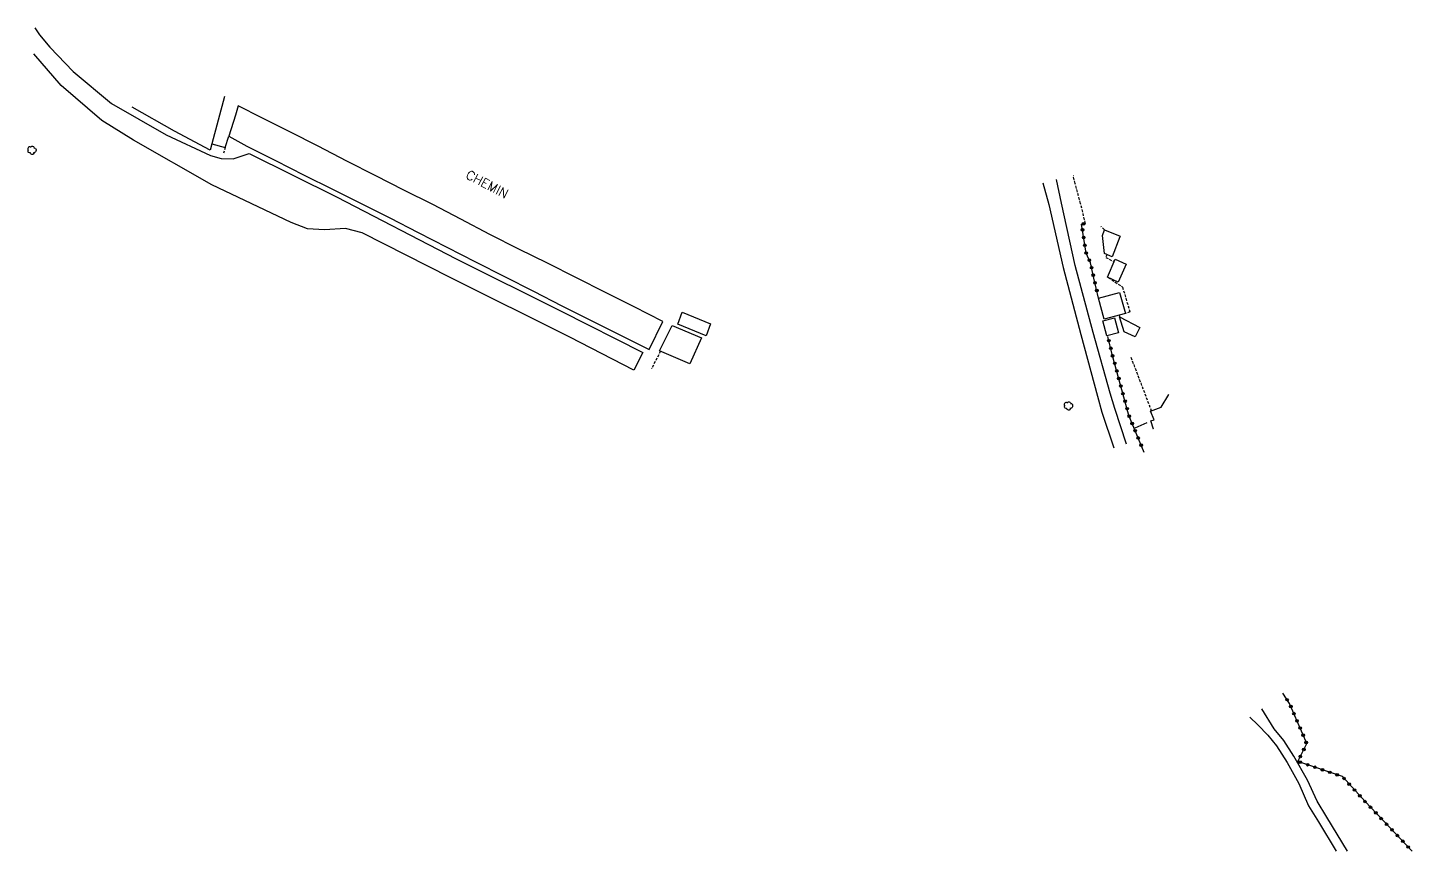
# Model space of a CAD drawing. Header units: millimetres. Extents: x 160000 to 161001, y 122000 to 122988.
# Drawn here: x 160057.4 to 160322.8, y 122000 to 122157.9 of the extents above; entities that cross this region are included whole.
import ezdxf

# ---------------------------------------------------------------- set-up
doc = ezdxf.new("R2010")
doc.units = ezdxf.units.MM
doc.linetypes.add('DASHED', pattern=[0.75, 0.5, -0.25])
doc.layers.get('0').update_dxf_attribs({"linetype": 'CONTINUOUS'})
for name, color, linetype in [('W0071', 7, 'CONTINUOUS'), ('W0104', 1, 'CONTINUOUS'), ('W0112', 1, 'DASHED'), ('W0300', 7, 'CONTINUOUS'), ('W0323', 7, 'CONTINUOUS'), ('W0989', 7, 'CONTINUOUS')]:
    doc.layers.add(name, color=color, linetype=linetype)
doc.styles.get("Standard").update_dxf_attribs({"font": 'romans.shx', "width": 0.85})

# ---------------------------------------------------------------- blocks, each defined once
blk = doc.blocks.new('T300')
for p, q in [((-0.8, 0.51), (-0.86, 0.34)), ((-0.86, 0.34), (-0.86, 0.17)), ((-0.86, 0.17), (-0.74, 0.06)), ((-0.69, 0.63), (-0.8, 0.51)), ((-0.8, -0.06), (-0.74, 0.06)), ((-0.74, 0.06), (-0.69, 0.11)), ((-0.57, 0.69), (-0.69, 0.63)), ((-0.46, 0.69), (-0.57, 0.69)), ((-0.29, 0.63), (-0.46, 0.69)), ((-0.29, 0.63), (-0.17, 0.74)), ((-0.23, 0.57), (-0.29, 0.63)), ((-0.17, 0.74), (-0.06, 0.8)), ((-0.06, 0.8), (0.06, 0.8)), ((0.06, 0.8), (0.23, 0.74)), ((0.23, 0.74), (0.34, 0.63)), ((0.34, 0.63), (0.4, 0.51)), ((0.46, 0.46), (0.34, 0.46)), ((0.4, 0.51), (0.4, 0.46)), ((0.57, 0.4), (0.46, 0.46)), ((0.57, 0.4), (0.69, 0.29)), ((0.69, 0.29), (0.74, 0.17)), ((0.74, 0.06), (0.69, -0.17)), ((0.74, 0.17), (0.74, 0.06)), ((-0.8, -0.17), (-0.8, -0.06)), ((-0.8, -0.23), (-0.8, -0.17)), ((-0.74, -0.34), (-0.8, -0.23)), ((-0.69, -0.4), (-0.74, -0.34)), ((-0.51, -0.46), (-0.69, -0.4)), ((-0.4, -0.46), (-0.51, -0.46)), ((-0.4, -0.46), (-0.34, -0.46)), ((-0.34, -0.46), (-0.34, -0.4)), ((-0.34, -0.51), (-0.34, -0.46)), ((-0.29, -0.63), (-0.34, -0.51)), ((-0.17, -0.74), (-0.29, -0.63)), ((-0.06, -0.8), (-0.17, -0.74)), ((0.06, -0.8), (-0.06, -0.8)), ((0.17, -0.74), (0.06, -0.8)), ((0.23, -0.69), (0.17, -0.74)), ((0.29, -0.46), (0.23, -0.46)), ((0.29, -0.63), (0.23, -0.69)), ((0.46, -0.4), (0.29, -0.46)), ((0.34, -0.51), (0.29, -0.63)), ((0.34, -0.51), (0.34, -0.46)), ((0.57, -0.34), (0.46, -0.4)), ((0.63, -0.29), (0.57, -0.34)), ((0.69, -0.17), (0.63, -0.29))]:
    blk.add_line(p, q)
blk = doc.blocks.new('t323o')
at = {"color": 0, "linetype": 'Continuous'}
for radius in [0.25, 0.15]:
    blk.add_circle((0, 0), radius, dxfattribs=at)

msp = doc.modelspace()

# ---------------------------------------------------------------- linework, layer by layer
at = {"layer": 'W0071'}
for points in [[(160058.78, 122157.87), (160059.69, 122156.51), (160061.65, 122154.15), (160066.17, 122149.44), (160073.51, 122143.35), (160083.95, 122137.33), (160092.49, 122133.37), (160094.49, 122132.8), (160096.79, 122132.73), (160099.87, 122133.78), (160116.6, 122125.43), (160139.58, 122113.59), (160159.67, 122103.5), (160175.32, 122095.61), (160173.61, 122092.25), (160161.36, 122098.54), (160138.38, 122110.01), (160121.52, 122118.57), (160118.33, 122119.37), (160114.33, 122119.1), (160111.08, 122119.29), (160107.92, 122120.52), (160092.71, 122127.74), (160077.72, 122136.33), (160071.62, 122140.07), (160063.87, 122146.76), (160058.63, 122152.88)], [(160252.02, 122128.13), (160253.14, 122123.96), (160255.92, 122111.9), (160259.27, 122099.05), (160262.48, 122087.22), (160263.28, 122084.19), (160265.6, 122077.32)], [(160268.05, 122078.02), (160265.8, 122084.85), (160264.91, 122087.8), (160261.64, 122099.43), (160258.16, 122112.3), (160255.54, 122124.26), (160254.6, 122128.74)], [(160310.41, 122000), (160306.4, 122006.53), (160304.6, 122009.59), (160302.7, 122013.65), (160300.12, 122018.26), (160298.16, 122021.23), (160296.35, 122023.46), (160293.97, 122027.3)], [(160291.68, 122025.68), (160293.17, 122024.23), (160295.09, 122022.24), (160296.75, 122020.23), (160298.83, 122017.04), (160301.09, 122012.97), (160302.93, 122008.72), (160304.82, 122005.67), (160308.19, 122000)]]:
    msp.add_lwpolyline(points, dxfattribs=at)
at = {"layer": 'W0104'}
for points in [[(160095.14, 122144.67), (160092.72, 122135.62)], [(160092.72, 122135.62), (160092.38, 122134.36), (160085.56, 122138.06), (160077.46, 122142.63), (160077.46, 122142.63)], [(160095.95, 122137.09), (160099.45, 122135.18), (160104.9, 122132.42), (160110.4, 122129.58), (160115.88, 122126.94), (160121.37, 122124.15), (160126.86, 122121.43), (160132.29, 122118.58), (160137.77, 122115.82), (160143.28, 122112.99), (160148.81, 122110.19), (160154.37, 122107.35), (160159.83, 122104.56), (160165.42, 122101.74), (160170.94, 122099.01), (160176.54, 122096.2), (160179.18, 122101.53), (160173.67, 122104.35), (160168.2, 122107.08), (160162.62, 122109.89), (160157.05, 122112.73), (160151.59, 122115.42), (160145.99, 122118.24), (160140.43, 122121.16), (160135.07, 122123.96), (160129.5, 122126.72), (160124.16, 122129.47), (160118.57, 122132.3), (160113.08, 122135.14), (160107.68, 122137.89), (160102.29, 122140.61), (160097.77, 122142.88), (160097.23, 122141.07)], [(160097.23, 122141.07), (160095.95, 122137.09)], [(160092.72, 122135.62), (160095.26, 122134.91), (160095.95, 122137.09)], [(160273.18, 122080.9), (160273.18, 122080.9), (160273.18, 122080.9), (160272.68, 122082.48), (160273.36, 122082.73), (160272.63, 122084.38), (160274.7, 122085.14), (160276.17, 122087.57), (160276.17, 122087.57)], [(160269.66, 122081.2), (160271.99, 122082.19)]]:
    msp.add_lwpolyline(points, dxfattribs=at)
for points in [[(160266.82, 122117.91), (160266.78, 122117.8), (160265.3, 122113.97), (160263.82, 122114.57), (160263.44, 122118.06), (160263.82, 122119.14)], [(160265.86, 122113.49), (160267.95, 122112.56), (160266.4, 122109.1), (160264.37, 122110.07), (160265.86, 122113.49)], [(160262.67, 122106.03), (160266.68, 122107.14), (160267.82, 122103.1), (160263.77, 122102.02), (160262.67, 122106.03)], [(160178.52, 122095.94), (160180.92, 122100.79), (160186.58, 122098.44), (160184.33, 122093.44)], [(160182.87, 122103.32), (160188.28, 122101.09), (160187.44, 122098.82), (160182.06, 122101.05)], [(160263.49, 122101.7), (160265.7, 122102.27), (160266.52, 122099.41), (160264.29, 122098.83), (160263.49, 122101.7)], [(160270.57, 122100.39), (160269.69, 122098.59), (160267.6, 122099.6), (160266.67, 122102.46), (160270.57, 122100.39)]]:
    msp.add_lwpolyline(points, close=True, dxfattribs=at)
at = {"layer": 'W0112'}
for points in [[(160095.26, 122134.91), (160094.96, 122133.84)], [(160260.18, 122120.34), (160259.22, 122124.17), (160258.2, 122128), (160257.83, 122129.5)], [(160263.82, 122119.14), (160263.15, 122119.74)], [(160264.3, 122114.38), (160264.05, 122113.82), (160265.66, 122113.02)], [(160264.57, 122109.98), (160267.27, 122108.16), (160268.68, 122103.39), (160267.82, 122103.1)], [(160266.63, 122102.8), (160266.69, 122102.44)], [(160178.71, 122095.86), (160177, 122092.49)], [(160268.88, 122094.69), (160272.78, 122084.43)]]:
    msp.add_lwpolyline(points, dxfattribs=at)
at = {"layer": 'W0323'}
for points in [[(160262.67, 122106.03), (160261.78, 122109.84), (160261.13, 122112.82), (160260.31, 122114.66), (160259.4, 122120.2), (160260.18, 122120.34)], [(160271.42, 122076.46), (160268.5, 122083.54), (160265.3, 122095.24), (160264.45, 122098.65)], [(160322.81, 122000), (160313.75, 122009.52), (160309.41, 122014.31), (160300.89, 122017.24), (160302.57, 122020.66), (160299.3, 122028.32), (160297.97, 122030.31)]]:
    msp.add_lwpolyline(points, dxfattribs=at)

# ---------------------------------------------------------------- block references
at = {"layer": 'W0300'}
for p in [(160058.29, 122134.34), (160256.96, 122085.34)]:
    msp.add_blockref('T300', p, dxfattribs=at)
at = {"layer": 'W0323'}
for p, rotation in [((160259.58, 122119.13), 99.3013605913728), ((160259.8, 122120.27), 9.48602263331364), ((160259.82, 122117.65), 99.3013605913728), ((160260.06, 122116.16), 99.3013605913728), ((160260.3, 122114.68), 99.3013605913728), ((160260.91, 122113.31), 114.1330030231764), ((160261.34, 122111.88), 102.2926804913398), ((160261.66, 122110.42), 102.2926804913398), ((160261.99, 122108.95), 103.1901647680915), ((160262.33, 122107.49), 103.1901647680915), ((160264.64, 122097.87), 104.0007295593019), ((160265.01, 122096.42), 104.0007295593019), ((160265.37, 122094.96), 105.288680005683), ((160265.77, 122093.52), 105.288680005683), ((160266.17, 122092.07), 105.288680005683), ((160266.56, 122090.62), 105.288680005683), ((160266.96, 122089.18), 105.288680005683), ((160267.35, 122087.73), 105.288680005683), ((160267.75, 122086.28), 105.288680005683), ((160268.14, 122084.83), 105.288680005683), ((160268.56, 122083.39), 112.4109549043364), ((160269.13, 122082.01), 112.4109549043364), ((160269.7, 122080.62), 112.4109549043364), ((160270.27, 122079.23), 112.4109549043364), ((160270.84, 122077.85), 112.4109549043364), ((160298.8, 122029.07), 123.7397515077835), ((160299.54, 122027.76), 113.1344901930466), ((160300.12, 122026.39), 113.1344901930466), ((160300.71, 122025.01), 113.1344901930466), ((160301.3, 122023.63), 113.1344901930466), ((160301.89, 122022.25), 113.1344901930466), ((160302.48, 122020.87), 113.1344901930466), ((160302.01, 122019.52), 63.87841615419967), ((160301.33, 122017.09), 161.0562781885662), ((160301.35, 122018.17), 63.87841615419967), ((160302.75, 122016.6), 161.0562781885662), ((160304.16, 122016.11), 161.0562781885662), ((160305.58, 122015.62), 161.0562781885662), ((160307, 122015.14), 161.0562781885662), ((160308.42, 122014.65), 161.0562781885662), ((160309.72, 122013.98), 132.1817723180259), ((160310.72, 122012.87), 132.1817723180259), ((160311.73, 122011.75), 132.1817723180259), ((160312.74, 122010.64), 132.1817723180259), ((160313.74, 122009.53), 132.1817723180259), ((160314.78, 122008.44), 133.5593014679344), ((160315.81, 122007.36), 133.5593014679344), ((160316.85, 122006.27), 133.5593014679344), ((160317.88, 122005.18), 133.5593014679344), ((160318.91, 122004.1), 133.5593014679344), ((160319.95, 122003.01), 133.5593014679344), ((160320.98, 122001.92), 133.5593014679344), ((160322.01, 122000.83), 133.5593014679344)]:
    msp.add_blockref('t323o', p, dxfattribs=dict(at, rotation=rotation))

# ---------------------------------------------------------------- texts
at = {"layer": 'W0989'}
msp.add_text('CHEMIN', height=1.75, rotation=332.4642, dxfattribs=at).set_placement((160141.23, 122129.1))

doc.saveas('drawing.dxf')
